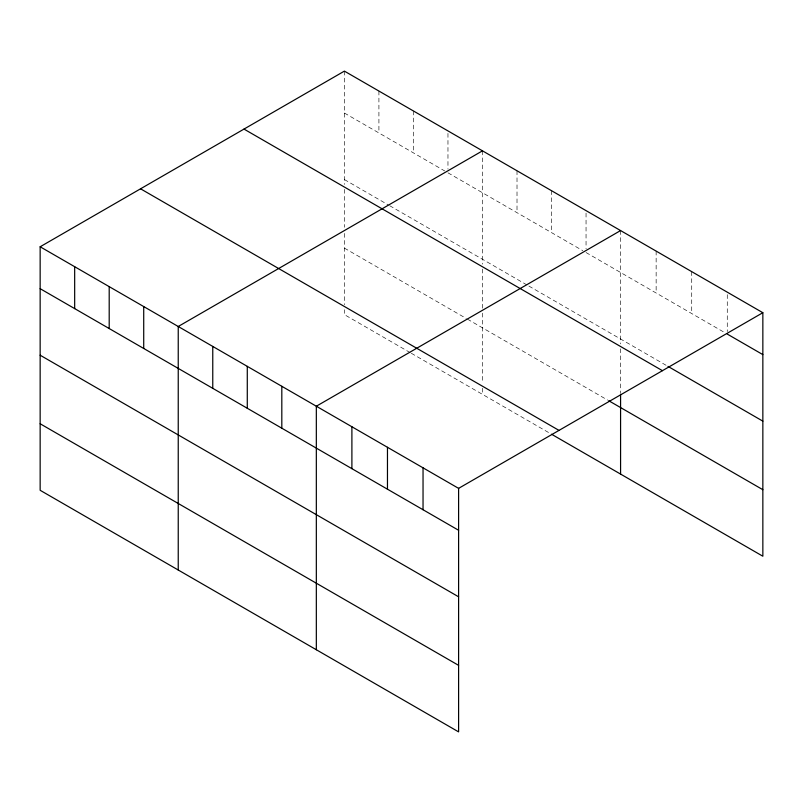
<?xml version="1.0" encoding="UTF-8"?>
<svg xmlns="http://www.w3.org/2000/svg" width="803" height="803" viewBox="0 0 803 803"><rect width="100%" height="100%" fill="white"/><g stroke="black" fill="none" stroke-linecap="round" stroke-linejoin="round"><path stroke-width="0.6" stroke-dasharray="4.01 3.01" d="M344.397 113.022L444.721 170.949M447.964 172.816L582.817 250.677M586.049 252.543L724.045 332.211M344.397 179.551L388.622 205.096M389.706 205.719L527.792 285.436M528.876 286.059L666.922 365.766M344.397 248.107L466.302 318.49M467.376 319.112L607.63 400.085M410.203 352.627L344.397 314.635L344.397 309.707M411.287 353.26L550.446 433.6M727.277 294.641L727.277 331.609M691.714 271.635L691.714 313.541M656.141 251.098L656.141 293.005M620.578 230.571L620.578 343.905M620.578 348.803L620.578 392.868M586.049 213.096L586.049 248.84M551.531 190.702L551.531 232.609M517.012 170.768L517.012 212.675M482.483 150.844L482.483 264.177M482.483 269.075L482.483 308.242M482.483 313.14L482.483 383.272M482.483 388.2L482.483 394.363M447.964 133.378L447.964 169.122M413.435 110.975L413.435 152.881M378.916 91.05L378.916 132.957M344.397 71.116L344.397 184.449M344.397 189.347L344.397 227.299M344.397 233.412L344.397 304.779"/><path stroke-width="1.2" d="M40.15 246.772L458.603 488.365L458.603 731.884L40.15 490.292L40.15 246.772L344.397 71.116L762.85 312.708L762.85 556.228L551.531 434.222M482.483 150.844L178.236 326.49L178.236 570.02M620.578 230.571L316.332 406.218L316.332 649.747M458.603 488.365L762.85 312.708M727.277 334.078L762.85 354.615M667.996 366.389L762.85 421.143M243.992 129.082L662.445 370.675M608.704 400.707L762.85 489.7M140.555 188.805L559.008 430.398M40.15 288.678L458.603 530.271M40.15 355.207L458.603 596.8M40.15 423.753L458.603 665.356M620.578 394.092L620.578 474.091M423.04 467.828L423.04 509.734M387.468 447.291L387.468 489.198M351.895 426.754L351.895 468.661M281.813 386.293L281.813 428.19M247.284 366.359L247.284 408.265M212.765 346.424L212.765 388.331M143.717 306.565L143.717 348.472M109.198 286.631L109.198 328.537M74.669 266.696L74.669 308.603"/></g></svg>
